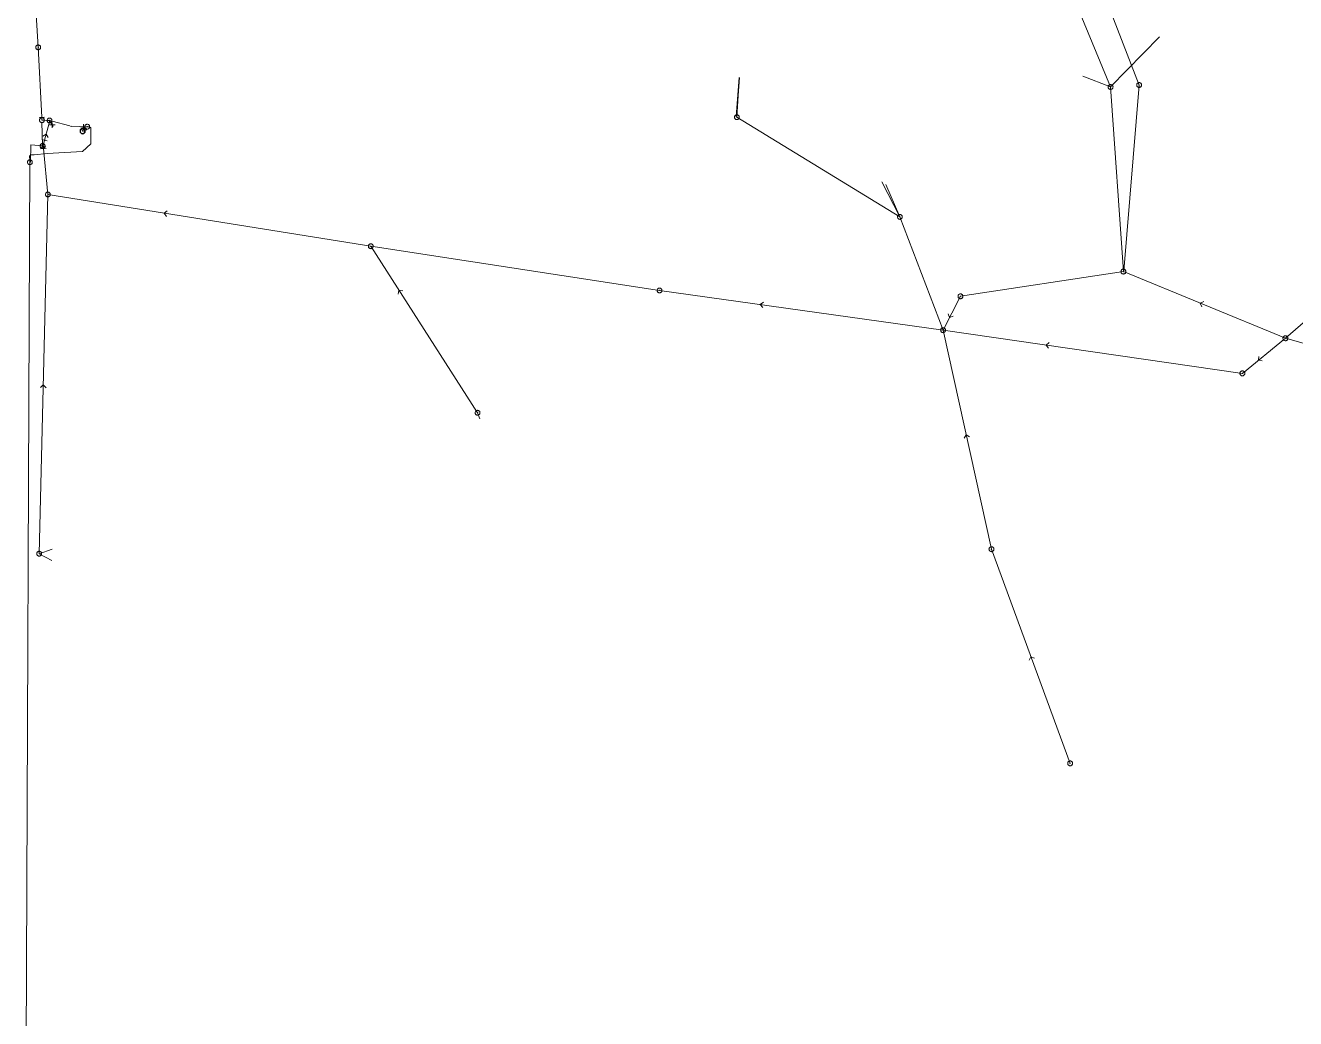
# Model space of a CAD drawing. Header units: metres. Extents: x 25504150 to 25508618, y 6694193 to 6702753.
# Drawn here: x 25504438.1 to 25504678.5, y 6699602.4 to 6699790.3 of the extents above; entities that cross this region are included whole.
import ezdxf

# ---------------------------------------------------------------- set-up
doc = ezdxf.new("R2010")
doc.units = ezdxf.units.M
for name, pattern in [('Paineviemariputket', [0]), ('Paineviemarivarusteet', [0]), ('Psewer_node', [0]), ('Sewer_node', [0]), ('Viemariputket', [0]), ('Viemarivarusteet', [0])]:
    doc.linetypes.add(name, pattern=pattern)
for name, color, linetype, lineweight in [('Paineviemariputket', 7, 'Paineviemariputket', 0), ('Paineviemarivarusteet', 7, 'Paineviemarivarusteet', 0), ('Psewer_node', 7, 'Psewer_node', 0), ('Sewer_node', 7, 'Sewer_node', 0), ('Viemariputket', 7, 'Viemariputket', 0), ('Viemarivarusteet', 7, 'Viemarivarusteet', 0)]:
    doc.layers.add(name, color=color, linetype=linetype, lineweight=lineweight)

msp = doc.modelspace()

# ---------------------------------------------------------------- linework, layer by layer
at = {"layer": 'Paineviemariputket', "color": 251, "linetype": 'Continuous', "lineweight": 5, "true_color": 0x595959}
msp.add_line((25504439.08, 6699767.73), (25504439.06, 6699764.44), dxfattribs=at)
at = {"layer": 'Paineviemariputket', "color": 1, "linetype": 'Continuous', "lineweight": 15}
msp.add_line((25504438.92, 6699764.44), (25504438.08, 6699566.1, 47.92), dxfattribs=at)
for points in [[(25504449.79, 6699771.17, 42.85), (25504450.2, 6699771.17, 42.82), (25504450.46, 6699770.92, 42.82), (25504450.47, 6699767.95, 42.96), (25504448.9, 6699766.45, 43.02), (25504442.2, 6699766.07, 42.94), (25504439.77, 6699765.87, 42.99), (25504439.09, 6699765.82, 42.99), (25504438.87, 6699765.56, 43.02), (25504438.89, 6699764.86, 43.09), (25504438.92, 6699764.44, 0)], [(25504446.71, 6699771.24, 0), (25504448.24, 6699771.18, 42.86), (25504448.52, 6699771.17, 42.87), (25504448.82, 6699771.16, 42.86), (25504449.1, 6699771.16, 42.85)], [(25504449.1, 6699771.16, 42.85), (25504449.27, 6699771.16, 42.84), (25504449.79, 6699771.17, 0)]]:
    msp.add_polyline3d(points, dxfattribs=at)
at = {"layer": 'Paineviemarivarusteet', "color": 2, "linetype": 'Continuous', "lineweight": 25, "flags": 128}
msp.add_lwpolyline([(25504449.42, 6699770.34), (25504449.41, 6699770.42), (25504449.4, 6699770.49), (25504449.37, 6699770.57), (25504449.32, 6699770.63), (25504449.27, 6699770.69), (25504449.21, 6699770.74), (25504449.15, 6699770.79), (25504449.07, 6699770.82), (25504449, 6699770.83), (25504448.92, 6699770.84), (25504448.84, 6699770.83), (25504448.77, 6699770.82), (25504448.69, 6699770.79), (25504448.63, 6699770.74), (25504448.57, 6699770.69), (25504448.52, 6699770.63), (25504448.47, 6699770.57), (25504448.44, 6699770.49), (25504448.43, 6699770.42), (25504448.42, 6699770.34), (25504448.43, 6699770.26), (25504448.44, 6699770.19), (25504448.47, 6699770.11), (25504448.52, 6699770.05), (25504448.57, 6699769.99), (25504448.63, 6699769.94), (25504448.69, 6699769.89), (25504448.77, 6699769.86), (25504448.84, 6699769.85), (25504448.92, 6699769.84), (25504449, 6699769.85), (25504449.07, 6699769.86), (25504449.15, 6699769.89), (25504449.21, 6699769.94), (25504449.27, 6699769.99), (25504449.32, 6699770.05), (25504449.37, 6699770.11), (25504449.4, 6699770.19), (25504449.41, 6699770.26)], close=True, dxfattribs=at)
at = {"layer": 'Paineviemarivarusteet', "color": 32, "true_color": 0xb46600}
for p in [(25504446.71, 6699771.24), (25504448.92, 6699770.34), (25504449.79, 6699771.17), (25504438.92, 6699764.44)]:
    msp.add_point(p, dxfattribs=at)
at = {"layer": 'Psewer_node', "color": 14, "linetype": 'Continuous', "true_color": 0xa60000}
for p, q in [((25504446.67, 6699771.22), (25504446.71, 6699771.29)), ((25504446.76, 6699771.22), (25504446.67, 6699771.22)), ((25504446.71, 6699771.29), (25504446.76, 6699771.22))]:
    msp.add_line(p, q, dxfattribs=at)
at = {"layer": 'Psewer_node', "color": 14, "linetype": 'Continuous', "true_color": 0xa60000, "flags": 128}
msp.add_lwpolyline([(25504446.76, 6699771.24), (25504446.76, 6699771.25), (25504446.76, 6699771.26), (25504446.75, 6699771.26), (25504446.75, 6699771.27), (25504446.75, 6699771.28), (25504446.74, 6699771.28), (25504446.73, 6699771.28), (25504446.73, 6699771.29), (25504446.72, 6699771.29), (25504446.71, 6699771.29), (25504446.7, 6699771.29), (25504446.69, 6699771.29), (25504446.69, 6699771.28), (25504446.68, 6699771.28), (25504446.67, 6699771.28), (25504446.67, 6699771.27), (25504446.67, 6699771.26), (25504446.66, 6699771.26), (25504446.66, 6699771.25), (25504446.66, 6699771.24), (25504446.66, 6699771.23), (25504446.66, 6699771.22), (25504446.67, 6699771.22), (25504446.67, 6699771.21), (25504446.67, 6699771.2), (25504446.68, 6699771.2), (25504446.69, 6699771.2), (25504446.69, 6699771.19), (25504446.7, 6699771.19), (25504446.71, 6699771.19), (25504446.72, 6699771.19), (25504446.73, 6699771.19), (25504446.73, 6699771.2), (25504446.74, 6699771.2), (25504446.75, 6699771.2), (25504446.75, 6699771.21), (25504446.75, 6699771.22), (25504446.76, 6699771.22), (25504446.76, 6699771.23)], close=True, dxfattribs=at)
at = {"layer": 'Psewer_node', "color": 18, "linetype": 'Continuous', "true_color": 0x4c0000, "flags": 128}
for points in [[(25504450.25, 6699771.17), (25504450.24, 6699771.24), (25504450.23, 6699771.31), (25504450.2, 6699771.38), (25504450.16, 6699771.44), (25504450.12, 6699771.5), (25504450.06, 6699771.54), (25504450, 6699771.58), (25504449.93, 6699771.61), (25504449.86, 6699771.62), (25504449.79, 6699771.63), (25504449.72, 6699771.62), (25504449.65, 6699771.61), (25504449.58, 6699771.58), (25504449.52, 6699771.54), (25504449.46, 6699771.5), (25504449.42, 6699771.44), (25504449.38, 6699771.38), (25504449.35, 6699771.31), (25504449.34, 6699771.24), (25504449.33, 6699771.17), (25504449.34, 6699771.1), (25504449.35, 6699771.03), (25504449.38, 6699770.96), (25504449.42, 6699770.9), (25504449.46, 6699770.84), (25504449.52, 6699770.8), (25504449.58, 6699770.76), (25504449.65, 6699770.73), (25504449.72, 6699770.72), (25504449.79, 6699770.71), (25504449.86, 6699770.72), (25504449.93, 6699770.73), (25504450, 6699770.76), (25504450.06, 6699770.8), (25504450.12, 6699770.84), (25504450.16, 6699770.9), (25504450.2, 6699770.96), (25504450.23, 6699771.03), (25504450.24, 6699771.1)], [(25504439.38, 6699764.44), (25504439.37, 6699764.51), (25504439.36, 6699764.58), (25504439.33, 6699764.65), (25504439.29, 6699764.71), (25504439.25, 6699764.77), (25504439.19, 6699764.81), (25504439.13, 6699764.85), (25504439.06, 6699764.88), (25504438.99, 6699764.89), (25504438.92, 6699764.9), (25504438.85, 6699764.89), (25504438.78, 6699764.88), (25504438.71, 6699764.85), (25504438.65, 6699764.81), (25504438.59, 6699764.77), (25504438.55, 6699764.71), (25504438.51, 6699764.65), (25504438.48, 6699764.58), (25504438.47, 6699764.51), (25504438.46, 6699764.44), (25504438.47, 6699764.37), (25504438.48, 6699764.3), (25504438.51, 6699764.23), (25504438.55, 6699764.17), (25504438.59, 6699764.11), (25504438.65, 6699764.07), (25504438.71, 6699764.03), (25504438.78, 6699764), (25504438.85, 6699763.99), (25504438.92, 6699763.98), (25504438.99, 6699763.99), (25504439.06, 6699764), (25504439.13, 6699764.03), (25504439.19, 6699764.07), (25504439.25, 6699764.11), (25504439.29, 6699764.17), (25504439.33, 6699764.23), (25504439.36, 6699764.3), (25504439.37, 6699764.37)]]:
    msp.add_lwpolyline(points, close=True, dxfattribs=at)
at = {"layer": 'Sewer_node', "color": 46, "linetype": 'Continuous', "true_color": 0x7f5f00}
for p, q in [((25504441.7, 6699772.99, 42.27), (25504440.69, 6699772.92, 42.27)), ((25504443.69, 6699771.5, 43.44), (25504442.64, 6699771.5, 43.44)), ((25504443.17, 6699771.99, 43.44), (25504443.17, 6699770.94, 43.44)), ((25504449.62, 6699771.17, 42.85), (25504448.57, 6699771.17, 42.85)), ((25504449.72, 6699770.57, 42.79), (25504448.67, 6699770.57, 42.79)), ((25504449.1, 6699771.66, 42.85), (25504449.1, 6699770.61, 42.85)), ((25504449.19, 6699771.06, 42.79), (25504449.19, 6699770.01, 42.79)), ((25504441.21, 6699768.75, 42.03), (25504442.2, 6699768.5, 42.03)), ((25504440.92, 6699767.61, 42.05), (25504441.91, 6699767.36, 42.05)), ((25504440.92, 6699767.28, 42.06), (25504441.93, 6699767.34, 42.06)), ((25504440.96, 6699766.98, 42.06), (25504441.98, 6699767.06, 42.06))]:
    msp.add_line(p, q, dxfattribs=at)
at = {"layer": 'Sewer_node', "color": 46, "linetype": 'Continuous', "true_color": 0x7f5f00, "flags": 128}
for points, elevation in [([(25504440.96, 6699786.18), (25504440.95, 6699786.25), (25504440.94, 6699786.32), (25504440.91, 6699786.39), (25504440.87, 6699786.45), (25504440.83, 6699786.51), (25504440.77, 6699786.55), (25504440.71, 6699786.59), (25504440.64, 6699786.62), (25504440.57, 6699786.63), (25504440.5, 6699786.64), (25504440.43, 6699786.63), (25504440.36, 6699786.62), (25504440.29, 6699786.59), (25504440.23, 6699786.55), (25504440.17, 6699786.51), (25504440.13, 6699786.45), (25504440.09, 6699786.39), (25504440.06, 6699786.32), (25504440.05, 6699786.25), (25504440.04, 6699786.18), (25504440.05, 6699786.11), (25504440.06, 6699786.04), (25504440.09, 6699785.97), (25504440.13, 6699785.91), (25504440.17, 6699785.85), (25504440.23, 6699785.81), (25504440.29, 6699785.77), (25504440.36, 6699785.74), (25504440.43, 6699785.73), (25504440.5, 6699785.72), (25504440.57, 6699785.73), (25504440.64, 6699785.74), (25504440.71, 6699785.77), (25504440.77, 6699785.81), (25504440.83, 6699785.85), (25504440.87, 6699785.91), (25504440.91, 6699785.97), (25504440.94, 6699786.04), (25504440.95, 6699786.11)], 43.77), ([(25504643.93, 6699778.68), (25504643.92, 6699778.75), (25504643.91, 6699778.82), (25504643.88, 6699778.89), (25504643.84, 6699778.95), (25504643.8, 6699779.01), (25504643.74, 6699779.05), (25504643.68, 6699779.09), (25504643.61, 6699779.12), (25504643.54, 6699779.13), (25504643.47, 6699779.14), (25504643.4, 6699779.13), (25504643.33, 6699779.12), (25504643.26, 6699779.09), (25504643.2, 6699779.05), (25504643.14, 6699779.01), (25504643.1, 6699778.95), (25504643.06, 6699778.89), (25504643.03, 6699778.82), (25504643.02, 6699778.75), (25504643.01, 6699778.68), (25504643.02, 6699778.61), (25504643.03, 6699778.54), (25504643.06, 6699778.47), (25504643.1, 6699778.41), (25504643.14, 6699778.35), (25504643.2, 6699778.31), (25504643.26, 6699778.27), (25504643.33, 6699778.24), (25504643.4, 6699778.23), (25504643.47, 6699778.22), (25504643.54, 6699778.23), (25504643.61, 6699778.24), (25504643.68, 6699778.27), (25504643.74, 6699778.31), (25504643.8, 6699778.35), (25504643.84, 6699778.41), (25504643.88, 6699778.47), (25504643.91, 6699778.54), (25504643.92, 6699778.61)], 48.41), ([(25504441.67, 6699772.41), (25504441.66, 6699772.48), (25504441.65, 6699772.55), (25504441.62, 6699772.62), (25504441.58, 6699772.68), (25504441.54, 6699772.74), (25504441.48, 6699772.78), (25504441.42, 6699772.82), (25504441.35, 6699772.85), (25504441.28, 6699772.86), (25504441.21, 6699772.87), (25504441.14, 6699772.86), (25504441.07, 6699772.85), (25504441, 6699772.82), (25504440.94, 6699772.78), (25504440.88, 6699772.74), (25504440.84, 6699772.68), (25504440.8, 6699772.62), (25504440.77, 6699772.55), (25504440.76, 6699772.48), (25504440.75, 6699772.41), (25504440.76, 6699772.34), (25504440.77, 6699772.27), (25504440.8, 6699772.2), (25504440.84, 6699772.14), (25504440.88, 6699772.08), (25504440.94, 6699772.04), (25504441, 6699772), (25504441.07, 6699771.97), (25504441.14, 6699771.96), (25504441.21, 6699771.95), (25504441.28, 6699771.96), (25504441.35, 6699771.97), (25504441.42, 6699772), (25504441.48, 6699772.04), (25504441.54, 6699772.08), (25504441.58, 6699772.14), (25504441.62, 6699772.2), (25504441.65, 6699772.27), (25504441.66, 6699772.34)], 100), ([(25504443.11, 6699772.35), (25504443.1, 6699772.42), (25504443.09, 6699772.49), (25504443.06, 6699772.56), (25504443.02, 6699772.62), (25504442.98, 6699772.68), (25504442.92, 6699772.72), (25504442.86, 6699772.76), (25504442.79, 6699772.79), (25504442.72, 6699772.8), (25504442.65, 6699772.81), (25504442.58, 6699772.8), (25504442.51, 6699772.79), (25504442.44, 6699772.76), (25504442.38, 6699772.72), (25504442.32, 6699772.68), (25504442.28, 6699772.62), (25504442.24, 6699772.56), (25504442.21, 6699772.49), (25504442.2, 6699772.42), (25504442.19, 6699772.35), (25504442.2, 6699772.28), (25504442.21, 6699772.21), (25504442.24, 6699772.14), (25504442.28, 6699772.08), (25504442.32, 6699772.02), (25504442.38, 6699771.98), (25504442.44, 6699771.94), (25504442.51, 6699771.91), (25504442.58, 6699771.9), (25504442.65, 6699771.89), (25504442.72, 6699771.9), (25504442.79, 6699771.91), (25504442.86, 6699771.94), (25504442.92, 6699771.98), (25504442.98, 6699772.02), (25504443.02, 6699772.08), (25504443.06, 6699772.14), (25504443.09, 6699772.21), (25504443.1, 6699772.28)], 100), ([(25504573.2, 6699772.96), (25504573.19, 6699773.03), (25504573.18, 6699773.1), (25504573.15, 6699773.17), (25504573.11, 6699773.23), (25504573.07, 6699773.29), (25504573.01, 6699773.33), (25504572.95, 6699773.37), (25504572.88, 6699773.4), (25504572.81, 6699773.41), (25504572.74, 6699773.42), (25504572.67, 6699773.41), (25504572.6, 6699773.4), (25504572.53, 6699773.37), (25504572.47, 6699773.33), (25504572.41, 6699773.29), (25504572.37, 6699773.23), (25504572.33, 6699773.17), (25504572.3, 6699773.1), (25504572.29, 6699773.03), (25504572.28, 6699772.96), (25504572.29, 6699772.89), (25504572.3, 6699772.82), (25504572.33, 6699772.75), (25504572.37, 6699772.69), (25504572.41, 6699772.63), (25504572.47, 6699772.59), (25504572.53, 6699772.55), (25504572.6, 6699772.52), (25504572.67, 6699772.51), (25504572.74, 6699772.5), (25504572.81, 6699772.51), (25504572.88, 6699772.52), (25504572.95, 6699772.55), (25504573.01, 6699772.59), (25504573.07, 6699772.63), (25504573.11, 6699772.69), (25504573.15, 6699772.75), (25504573.18, 6699772.82), (25504573.19, 6699772.89)], 49.11), ([(25504442.79, 6699758.35), (25504442.78, 6699758.42), (25504442.77, 6699758.49), (25504442.74, 6699758.56), (25504442.7, 6699758.62), (25504442.66, 6699758.68), (25504442.6, 6699758.72), (25504442.54, 6699758.76), (25504442.47, 6699758.79), (25504442.4, 6699758.8), (25504442.33, 6699758.81), (25504442.26, 6699758.8), (25504442.19, 6699758.79), (25504442.12, 6699758.76), (25504442.06, 6699758.72), (25504442, 6699758.68), (25504441.96, 6699758.62), (25504441.92, 6699758.56), (25504441.89, 6699758.49), (25504441.88, 6699758.42), (25504441.87, 6699758.35), (25504441.88, 6699758.28), (25504441.89, 6699758.21), (25504441.92, 6699758.14), (25504441.96, 6699758.08), (25504442, 6699758.02), (25504442.06, 6699757.98), (25504442.12, 6699757.94), (25504442.19, 6699757.91), (25504442.26, 6699757.9), (25504442.33, 6699757.89), (25504442.4, 6699757.9), (25504442.47, 6699757.91), (25504442.54, 6699757.94), (25504442.6, 6699757.98), (25504442.66, 6699758.02), (25504442.7, 6699758.08), (25504442.74, 6699758.14), (25504442.77, 6699758.21), (25504442.78, 6699758.28)], 46.04), ([(25504604.05, 6699754.1), (25504604.04, 6699754.17), (25504604.03, 6699754.24), (25504604, 6699754.31), (25504603.96, 6699754.37), (25504603.92, 6699754.43), (25504603.86, 6699754.47), (25504603.8, 6699754.51), (25504603.73, 6699754.54), (25504603.66, 6699754.55), (25504603.59, 6699754.56), (25504603.52, 6699754.55), (25504603.45, 6699754.54), (25504603.38, 6699754.51), (25504603.32, 6699754.47), (25504603.26, 6699754.43), (25504603.22, 6699754.37), (25504603.18, 6699754.31), (25504603.15, 6699754.24), (25504603.14, 6699754.17), (25504603.13, 6699754.1), (25504603.14, 6699754.03), (25504603.15, 6699753.96), (25504603.18, 6699753.89), (25504603.22, 6699753.83), (25504603.26, 6699753.77), (25504603.32, 6699753.73), (25504603.38, 6699753.69), (25504603.45, 6699753.66), (25504603.52, 6699753.65), (25504603.59, 6699753.64), (25504603.66, 6699753.65), (25504603.73, 6699753.66), (25504603.8, 6699753.69), (25504603.86, 6699753.73), (25504603.92, 6699753.77), (25504603.96, 6699753.83), (25504604, 6699753.89), (25504604.03, 6699753.96), (25504604.04, 6699754.03)], 47.65), ([(25504503.91, 6699748.55), (25504503.9, 6699748.62), (25504503.89, 6699748.69), (25504503.86, 6699748.76), (25504503.82, 6699748.82), (25504503.78, 6699748.88), (25504503.72, 6699748.92), (25504503.66, 6699748.96), (25504503.59, 6699748.99), (25504503.52, 6699749), (25504503.45, 6699749.01), (25504503.38, 6699749), (25504503.31, 6699748.99), (25504503.24, 6699748.96), (25504503.18, 6699748.92), (25504503.12, 6699748.88), (25504503.08, 6699748.82), (25504503.04, 6699748.76), (25504503.01, 6699748.69), (25504503, 6699748.62), (25504502.99, 6699748.55), (25504503, 6699748.48), (25504503.01, 6699748.41), (25504503.04, 6699748.34), (25504503.08, 6699748.28), (25504503.12, 6699748.22), (25504503.18, 6699748.18), (25504503.24, 6699748.14), (25504503.31, 6699748.11), (25504503.38, 6699748.1), (25504503.45, 6699748.09), (25504503.52, 6699748.1), (25504503.59, 6699748.11), (25504503.66, 6699748.14), (25504503.72, 6699748.18), (25504503.78, 6699748.22), (25504503.82, 6699748.28), (25504503.86, 6699748.34), (25504503.89, 6699748.41), (25504503.9, 6699748.48)], 45.81), ([(25504646.35, 6699743.75), (25504646.34, 6699743.82), (25504646.33, 6699743.89), (25504646.3, 6699743.96), (25504646.26, 6699744.02), (25504646.22, 6699744.08), (25504646.16, 6699744.12), (25504646.1, 6699744.16), (25504646.03, 6699744.19), (25504645.96, 6699744.2), (25504645.89, 6699744.21), (25504645.82, 6699744.2), (25504645.75, 6699744.19), (25504645.68, 6699744.16), (25504645.62, 6699744.12), (25504645.56, 6699744.08), (25504645.52, 6699744.02), (25504645.48, 6699743.96), (25504645.45, 6699743.89), (25504645.44, 6699743.82), (25504645.43, 6699743.75), (25504645.44, 6699743.68), (25504645.45, 6699743.61), (25504645.48, 6699743.54), (25504645.52, 6699743.48), (25504645.56, 6699743.42), (25504645.62, 6699743.38), (25504645.68, 6699743.34), (25504645.75, 6699743.31), (25504645.82, 6699743.3), (25504645.89, 6699743.29), (25504645.96, 6699743.3), (25504646.03, 6699743.31), (25504646.1, 6699743.34), (25504646.16, 6699743.38), (25504646.22, 6699743.42), (25504646.26, 6699743.48), (25504646.3, 6699743.54), (25504646.33, 6699743.61), (25504646.34, 6699743.68)], 48), ([(25504558.56, 6699740.19), (25504558.55, 6699740.26), (25504558.54, 6699740.33), (25504558.51, 6699740.4), (25504558.47, 6699740.46), (25504558.43, 6699740.52), (25504558.37, 6699740.56), (25504558.31, 6699740.6), (25504558.24, 6699740.63), (25504558.17, 6699740.64), (25504558.1, 6699740.65), (25504558.03, 6699740.64), (25504557.96, 6699740.63), (25504557.89, 6699740.6), (25504557.83, 6699740.56), (25504557.77, 6699740.52), (25504557.73, 6699740.46), (25504557.69, 6699740.4), (25504557.66, 6699740.33), (25504557.65, 6699740.26), (25504557.64, 6699740.19), (25504557.65, 6699740.12), (25504557.66, 6699740.05), (25504557.69, 6699739.98), (25504557.73, 6699739.92), (25504557.77, 6699739.86), (25504557.83, 6699739.82), (25504557.89, 6699739.78), (25504557.96, 6699739.75), (25504558.03, 6699739.74), (25504558.1, 6699739.73), (25504558.17, 6699739.74), (25504558.24, 6699739.75), (25504558.31, 6699739.78), (25504558.37, 6699739.82), (25504558.43, 6699739.86), (25504558.47, 6699739.92), (25504558.51, 6699739.98), (25504558.54, 6699740.05), (25504558.55, 6699740.12)], 46.54), ([(25504615.51, 6699739.08), (25504615.5, 6699739.15), (25504615.49, 6699739.22), (25504615.46, 6699739.29), (25504615.42, 6699739.35), (25504615.38, 6699739.41), (25504615.32, 6699739.45), (25504615.26, 6699739.49), (25504615.19, 6699739.52), (25504615.12, 6699739.53), (25504615.05, 6699739.54), (25504614.98, 6699739.53), (25504614.91, 6699739.52), (25504614.84, 6699739.49), (25504614.78, 6699739.45), (25504614.72, 6699739.41), (25504614.68, 6699739.35), (25504614.64, 6699739.29), (25504614.61, 6699739.22), (25504614.6, 6699739.15), (25504614.59, 6699739.08), (25504614.6, 6699739.01), (25504614.61, 6699738.94), (25504614.64, 6699738.87), (25504614.68, 6699738.81), (25504614.72, 6699738.75), (25504614.78, 6699738.71), (25504614.84, 6699738.67), (25504614.91, 6699738.64), (25504614.98, 6699738.63), (25504615.05, 6699738.62), (25504615.12, 6699738.63), (25504615.19, 6699738.64), (25504615.26, 6699738.67), (25504615.32, 6699738.71), (25504615.38, 6699738.75), (25504615.42, 6699738.81), (25504615.46, 6699738.87), (25504615.49, 6699738.94), (25504615.5, 6699739.01)], 47.96), ([(25504612.22, 6699732.68), (25504612.21, 6699732.75), (25504612.2, 6699732.82), (25504612.17, 6699732.89), (25504612.13, 6699732.95), (25504612.09, 6699733.01), (25504612.03, 6699733.05), (25504611.97, 6699733.09), (25504611.9, 6699733.12), (25504611.83, 6699733.13), (25504611.76, 6699733.14), (25504611.69, 6699733.13), (25504611.62, 6699733.12), (25504611.55, 6699733.09), (25504611.49, 6699733.05), (25504611.43, 6699733.01), (25504611.39, 6699732.95), (25504611.35, 6699732.89), (25504611.32, 6699732.82), (25504611.31, 6699732.75), (25504611.3, 6699732.68), (25504611.31, 6699732.61), (25504611.32, 6699732.54), (25504611.35, 6699732.47), (25504611.39, 6699732.41), (25504611.43, 6699732.35), (25504611.49, 6699732.31), (25504611.55, 6699732.27), (25504611.62, 6699732.24), (25504611.69, 6699732.23), (25504611.76, 6699732.22), (25504611.83, 6699732.23), (25504611.9, 6699732.24), (25504611.97, 6699732.27), (25504612.03, 6699732.31), (25504612.09, 6699732.35), (25504612.13, 6699732.41), (25504612.17, 6699732.47), (25504612.2, 6699732.54), (25504612.21, 6699732.61)], 48.1), ([(25504677.03, 6699731.14), (25504677.02, 6699731.21), (25504677.01, 6699731.29), (25504676.98, 6699731.35), (25504676.94, 6699731.42), (25504676.89, 6699731.47), (25504676.84, 6699731.52), (25504676.77, 6699731.56), (25504676.71, 6699731.59), (25504676.63, 6699731.6), (25504676.56, 6699731.61), (25504676.49, 6699731.6), (25504676.41, 6699731.59), (25504676.35, 6699731.56), (25504676.28, 6699731.52), (25504676.23, 6699731.47), (25504676.18, 6699731.42), (25504676.14, 6699731.35), (25504676.11, 6699731.29), (25504676.1, 6699731.21), (25504676.09, 6699731.14), (25504676.1, 6699731.07), (25504676.11, 6699730.99), (25504676.14, 6699730.93), (25504676.18, 6699730.86), (25504676.23, 6699730.81), (25504676.28, 6699730.76), (25504676.35, 6699730.72), (25504676.41, 6699730.69), (25504676.49, 6699730.68), (25504676.56, 6699730.67), (25504676.63, 6699730.68), (25504676.71, 6699730.69), (25504676.77, 6699730.72), (25504676.84, 6699730.76), (25504676.89, 6699730.81), (25504676.94, 6699730.86), (25504676.98, 6699730.93), (25504677.01, 6699730.99), (25504677.02, 6699731.07)], 47), ([(25504668.87, 6699724.5), (25504668.86, 6699724.57), (25504668.85, 6699724.64), (25504668.82, 6699724.71), (25504668.78, 6699724.77), (25504668.74, 6699724.83), (25504668.68, 6699724.87), (25504668.62, 6699724.91), (25504668.55, 6699724.94), (25504668.48, 6699724.95), (25504668.41, 6699724.96), (25504668.34, 6699724.95), (25504668.27, 6699724.94), (25504668.2, 6699724.91), (25504668.14, 6699724.87), (25504668.08, 6699724.83), (25504668.04, 6699724.77), (25504668, 6699724.71), (25504667.97, 6699724.64), (25504667.96, 6699724.57), (25504667.95, 6699724.5), (25504667.96, 6699724.43), (25504667.97, 6699724.36), (25504668, 6699724.29), (25504668.04, 6699724.23), (25504668.08, 6699724.17), (25504668.14, 6699724.13), (25504668.2, 6699724.09), (25504668.27, 6699724.06), (25504668.34, 6699724.05), (25504668.41, 6699724.04), (25504668.48, 6699724.05), (25504668.55, 6699724.06), (25504668.62, 6699724.09), (25504668.68, 6699724.13), (25504668.74, 6699724.17), (25504668.78, 6699724.23), (25504668.82, 6699724.29), (25504668.85, 6699724.36), (25504668.86, 6699724.43)], 47.48), ([(25504441.15, 6699690.39), (25504441.14, 6699690.46), (25504441.13, 6699690.53), (25504441.1, 6699690.6), (25504441.06, 6699690.66), (25504441.02, 6699690.72), (25504440.96, 6699690.76), (25504440.9, 6699690.8), (25504440.83, 6699690.83), (25504440.76, 6699690.84), (25504440.69, 6699690.85), (25504440.62, 6699690.84), (25504440.55, 6699690.83), (25504440.48, 6699690.8), (25504440.42, 6699690.76), (25504440.36, 6699690.72), (25504440.32, 6699690.66), (25504440.28, 6699690.6), (25504440.25, 6699690.53), (25504440.24, 6699690.46), (25504440.23, 6699690.39), (25504440.24, 6699690.32), (25504440.25, 6699690.25), (25504440.28, 6699690.18), (25504440.32, 6699690.12), (25504440.36, 6699690.06), (25504440.42, 6699690.02), (25504440.48, 6699689.98), (25504440.55, 6699689.95), (25504440.62, 6699689.94), (25504440.69, 6699689.93), (25504440.76, 6699689.94), (25504440.83, 6699689.95), (25504440.9, 6699689.98), (25504440.96, 6699690.02), (25504441.02, 6699690.06), (25504441.06, 6699690.12), (25504441.1, 6699690.18), (25504441.13, 6699690.25), (25504441.14, 6699690.32)], 47.58), ([(25504621.39, 6699691.24), (25504621.38, 6699691.31), (25504621.37, 6699691.39), (25504621.34, 6699691.45), (25504621.3, 6699691.52), (25504621.25, 6699691.57), (25504621.2, 6699691.62), (25504621.13, 6699691.66), (25504621.07, 6699691.69), (25504620.99, 6699691.7), (25504620.92, 6699691.71), (25504620.85, 6699691.7), (25504620.77, 6699691.69), (25504620.71, 6699691.66), (25504620.64, 6699691.62), (25504620.59, 6699691.57), (25504620.54, 6699691.52), (25504620.5, 6699691.45), (25504620.47, 6699691.39), (25504620.46, 6699691.31), (25504620.45, 6699691.24), (25504620.46, 6699691.17), (25504620.47, 6699691.09), (25504620.5, 6699691.03), (25504620.54, 6699690.96), (25504620.59, 6699690.91), (25504620.64, 6699690.86), (25504620.71, 6699690.82), (25504620.77, 6699690.79), (25504620.85, 6699690.78), (25504620.92, 6699690.77), (25504620.99, 6699690.78), (25504621.07, 6699690.79), (25504621.13, 6699690.82), (25504621.2, 6699690.86), (25504621.25, 6699690.91), (25504621.3, 6699690.96), (25504621.34, 6699691.03), (25504621.37, 6699691.09), (25504621.38, 6699691.17)], 48.85), ([(25504636.27, 6699650.72), (25504636.26, 6699650.79), (25504636.25, 6699650.86), (25504636.22, 6699650.93), (25504636.18, 6699650.99), (25504636.14, 6699651.05), (25504636.08, 6699651.09), (25504636.02, 6699651.13), (25504635.95, 6699651.16), (25504635.88, 6699651.17), (25504635.81, 6699651.18), (25504635.74, 6699651.17), (25504635.67, 6699651.16), (25504635.6, 6699651.13), (25504635.54, 6699651.09), (25504635.48, 6699651.05), (25504635.44, 6699650.99), (25504635.4, 6699650.93), (25504635.37, 6699650.86), (25504635.36, 6699650.79), (25504635.35, 6699650.72), (25504635.36, 6699650.65), (25504635.37, 6699650.58), (25504635.4, 6699650.51), (25504635.44, 6699650.45), (25504635.48, 6699650.39), (25504635.54, 6699650.35), (25504635.6, 6699650.31), (25504635.67, 6699650.28), (25504635.74, 6699650.27), (25504635.81, 6699650.26), (25504635.88, 6699650.27), (25504635.95, 6699650.28), (25504636.02, 6699650.31), (25504636.08, 6699650.35), (25504636.14, 6699650.39), (25504636.18, 6699650.45), (25504636.22, 6699650.51), (25504636.25, 6699650.58), (25504636.26, 6699650.65)], 49.29)]:
    msp.add_lwpolyline(points, close=True, dxfattribs=dict(at, elevation=elevation))
at = {"layer": 'Sewer_node', "color": 252, "linetype": 'Continuous', "lineweight": 9, "true_color": 0x848484, "flags": 128}
msp.add_lwpolyline([(25504649.33, 6699779.05), (25504649.32, 6699779.12), (25504649.31, 6699779.19), (25504649.28, 6699779.26), (25504649.24, 6699779.32), (25504649.2, 6699779.38), (25504649.14, 6699779.42), (25504649.08, 6699779.46), (25504649.01, 6699779.49), (25504648.94, 6699779.5), (25504648.87, 6699779.51), (25504648.8, 6699779.5), (25504648.73, 6699779.49), (25504648.66, 6699779.46), (25504648.6, 6699779.42), (25504648.54, 6699779.38), (25504648.5, 6699779.32), (25504648.46, 6699779.26), (25504648.43, 6699779.19), (25504648.42, 6699779.12), (25504648.41, 6699779.05), (25504648.42, 6699778.98), (25504648.43, 6699778.91), (25504648.46, 6699778.84), (25504648.5, 6699778.78), (25504648.54, 6699778.72), (25504648.6, 6699778.68), (25504648.66, 6699778.64), (25504648.73, 6699778.61), (25504648.8, 6699778.6), (25504648.87, 6699778.59), (25504648.94, 6699778.6), (25504649.01, 6699778.61), (25504649.08, 6699778.64), (25504649.14, 6699778.68), (25504649.2, 6699778.72), (25504649.24, 6699778.78), (25504649.28, 6699778.84), (25504649.31, 6699778.91), (25504649.32, 6699778.98)], close=True, dxfattribs=at)
at = {"layer": 'Sewer_node', "color": 252, "linetype": 'Continuous', "lineweight": 9, "true_color": 0x848484, "elevation": 45.63, "flags": 128}
msp.add_lwpolyline([(25504441.79, 6699767.52), (25504441.78, 6699767.59), (25504441.77, 6699767.66), (25504441.74, 6699767.73), (25504441.7, 6699767.79), (25504441.66, 6699767.85), (25504441.6, 6699767.89), (25504441.54, 6699767.93), (25504441.47, 6699767.96), (25504441.4, 6699767.97), (25504441.33, 6699767.98), (25504441.26, 6699767.97), (25504441.19, 6699767.96), (25504441.12, 6699767.93), (25504441.06, 6699767.89), (25504441, 6699767.85), (25504440.96, 6699767.79), (25504440.92, 6699767.73), (25504440.89, 6699767.66), (25504440.88, 6699767.59), (25504440.87, 6699767.52), (25504440.88, 6699767.45), (25504440.89, 6699767.38), (25504440.92, 6699767.31), (25504440.96, 6699767.25), (25504441, 6699767.19), (25504441.06, 6699767.15), (25504441.12, 6699767.11), (25504441.19, 6699767.08), (25504441.26, 6699767.07), (25504441.33, 6699767.06), (25504441.4, 6699767.07), (25504441.47, 6699767.08), (25504441.54, 6699767.11), (25504441.6, 6699767.15), (25504441.66, 6699767.19), (25504441.7, 6699767.25), (25504441.74, 6699767.31), (25504441.77, 6699767.38), (25504441.78, 6699767.45)], close=True, dxfattribs=at)
at = {"layer": 'Sewer_node', "color": 46, "linetype": 'Continuous', "true_color": 0x7f5f00, "flags": 128}
for points in [[(25504442.4, 6699769.12), (25504442.02, 6699769.76), (25504441.38, 6699769.39)], [(25504464.93, 6699755.25), (25504464.33, 6699754.79), (25504464.77, 6699754.2)], [(25504509.52, 6699740.09), (25504508.78, 6699740.24), (25504508.62, 6699739.51)], [(25504577.75, 6699737.99), (25504577.16, 6699737.52), (25504577.62, 6699736.94)], [(25504661.12, 6699738.08), (25504660.44, 6699737.77), (25504660.74, 6699737.09)], [(25504612.74, 6699735.78), (25504612.99, 6699735.07), (25504613.69, 6699735.3)], [(25504631.87, 6699730.33), (25504631.28, 6699729.86), (25504631.74, 6699729.27)], [(25504671.5, 6699727.71), (25504671.44, 6699726.97), (25504672.18, 6699726.9)], [(25504441.98, 6699721.78), (25504441.46, 6699722.32), (25504440.92, 6699721.81)], [(25504616.78, 6699712.47), (25504616.14, 6699712.86), (25504615.75, 6699712.24)], [(25504629.08, 6699670.6), (25504628.4, 6699670.9), (25504628.08, 6699670.23)]]:
    msp.add_lwpolyline(points, dxfattribs=at)
msp.add_lwpolyline([(25504524.11, 6699717.05), (25504524.1, 6699717.12), (25504524.09, 6699717.19), (25504524.06, 6699717.26), (25504524.02, 6699717.32), (25504523.98, 6699717.38), (25504523.92, 6699717.42), (25504523.86, 6699717.46), (25504523.79, 6699717.49), (25504523.72, 6699717.5), (25504523.65, 6699717.51), (25504523.58, 6699717.5), (25504523.51, 6699717.49), (25504523.44, 6699717.46), (25504523.38, 6699717.42), (25504523.32, 6699717.38), (25504523.28, 6699717.32), (25504523.24, 6699717.26), (25504523.21, 6699717.19), (25504523.2, 6699717.12), (25504523.19, 6699717.05), (25504523.2, 6699716.98), (25504523.21, 6699716.91), (25504523.24, 6699716.84), (25504523.28, 6699716.78), (25504523.32, 6699716.72), (25504523.38, 6699716.68), (25504523.44, 6699716.64), (25504523.51, 6699716.61), (25504523.58, 6699716.6), (25504523.65, 6699716.59), (25504523.72, 6699716.6), (25504523.79, 6699716.61), (25504523.86, 6699716.64), (25504523.92, 6699716.68), (25504523.98, 6699716.72), (25504524.02, 6699716.78), (25504524.06, 6699716.84), (25504524.09, 6699716.91), (25504524.1, 6699716.98)], close=True, dxfattribs=at)
at = {"layer": 'Viemariputket', "color": 1, "linetype": 'Continuous', "lineweight": 15}
for p, q in [((25504440.5, 6699786.18, 42.22), (25504439.14, 6699809.01)), ((25504643.47, 6699778.68, 46.24), (25504636.36, 6699795.91, 47.55)), ((25504643.47, 6699778.68, 46.55), (25504652.72, 6699788.18)), ((25504643.47, 6699778.68, 46.93), (25504638.19, 6699780.71)), ((25504645.89, 6699743.75, 45.21), (25504643.47, 6699778.68, 46.23)), ((25504603.59, 6699754.1, 44.9), (25504572.74, 6699772.96, 46.74)), ((25504442.65, 6699772.35, 43.44), (25504443.33, 6699771.22, 43.44)), ((25504439.08, 6699767.73), (25504441.33, 6699767.52, 42.04)), ((25504441.48, 6699767.02, 42.06), (25504442.33, 6699758.35, 42.15)), ((25504442.33, 6699758.35), (25504440.69, 6699690.39)), ((25504442.33, 6699758.35, 42.19), (25504503.45, 6699748.55)), ((25504603.59, 6699754.1, 44.89), (25504600.94, 6699760.2)), ((25504611.76, 6699732.68, 44.09), (25504603.59, 6699754.1, 44.85)), ((25504699.65, 6699751.24), (25504676.56, 6699731.14)), ((25504503.45, 6699748.55), (25504523.65, 6699717.05)), ((25504558.1, 6699740.19), (25504503.45, 6699748.55)), ((25504645.89, 6699743.75, 43.05), (25504615.05, 6699739.08, 42.89)), ((25504645.89, 6699743.75), (25504676.56, 6699731.14)), ((25504558.1, 6699740.19), (25504611.76, 6699732.68)), ((25504615.05, 6699739.08), (25504611.76, 6699732.68)), ((25504611.76, 6699732.68), (25504668.41, 6699724.5)), ((25504611.76, 6699732.68), (25504620.92, 6699691.24)), ((25504668.41, 6699724.5), (25504676.56, 6699731.14)), ((25504716.45, 6699719.79), (25504676.56, 6699731.14)), ((25504523.65, 6699717.05), (25504524.08, 6699715.91)), ((25504440.69, 6699690.39), (25504443.13, 6699691.24)), ((25504620.92, 6699691.24), (25504635.81, 6699650.72)), ((25504440.69, 6699690.39), (25504443.11, 6699689.12))]:
    msp.add_line(p, q, dxfattribs=at)
at = {"layer": 'Viemariputket', "color": 251, "linetype": 'Continuous', "lineweight": 15, "true_color": 0x595959}
for p, q in [((25504648.87, 6699779.05), (25504642.2, 6699796.35)), ((25504645.97, 6699743.89), (25504648.87, 6699779.05))]:
    msp.add_line(p, q, dxfattribs=at)
at = {"layer": 'Viemariputket', "color": 251, "linetype": 'Continuous', "lineweight": 5, "true_color": 0x595959}
for p, q in [((25504572.63, 6699773.09, 46.81), (25504573.18, 6699780.5, 46.88)), ((25504441.22, 6699772.05, 42.19), (25504441.33, 6699767.52, 42.18)), ((25504441.33, 6699767.52, 42.04), (25504441.39, 6699766.99, 42.05)), ((25504603.59, 6699754.1, 44.77), (25504600.19, 6699760.75))]:
    msp.add_line(p, q, dxfattribs=at)
at = {"layer": 'Viemariputket', "color": 1, "linetype": 'Continuous', "lineweight": 15}
for points in [[(25504440.5, 6699786.18, 42.21), (25504441.18, 6699772.95, 42.19), (25504441.18, 6699772.74, 42.27), (25504441.21, 6699772.41, 42.27)], [(25504572.74, 6699772.96, 46.76), (25504572.98, 6699777.05, 47.16), (25504573.24, 6699780.46, 47.16)], [(25504441.21, 6699772.41, 42.26), (25504441.6, 6699772.39, 42.26), (25504441.71, 6699772.39, 42.26), (25504442.08, 6699772.35, 42.15), (25504442.18, 6699772.35, 42.15), (25504442.65, 6699772.35, 42.15)], [(25504441.48, 6699767.02, 42.04), (25504441.44, 6699767.31, 42.06), (25504441.43, 6699767.48, 42.05), (25504441.72, 6699768.62, 42.03), (25504442.57, 6699771.85, 41.98), (25504442.65, 6699772.35, 41.98)], [(25504442.65, 6699772.35, 41.97), (25504443.17, 6699772.22, 41.95), (25504446.46, 6699771.31, 41.76)]]:
    msp.add_polyline3d(points, dxfattribs=at)
at = {"layer": 'Viemarivarusteet', "color": 1}
for p in [(25504440.5, 6699786.18, 43.77), (25504643.47, 6699778.68, 48.41), (25504572.74, 6699772.96, 49.11), (25504441.21, 6699772.41, 100), (25504442.65, 6699772.35, 100), (25504443.17, 6699771.49, 43.44), (25504449.1, 6699771.16, 42.85), (25504449.19, 6699770.57, 42.79), (25504442.33, 6699758.35, 46.04), (25504603.59, 6699754.1, 47.65), (25504503.45, 6699748.55, 45.81), (25504645.89, 6699743.75, 48), (25504558.1, 6699740.19, 46.54), (25504615.05, 6699739.08, 47.96), (25504611.76, 6699732.68, 48.1), (25504676.56, 6699731.14, 47), (25504668.41, 6699724.5, 47.48), (25504523.65, 6699717.05), (25504620.92, 6699691.24, 48.85), (25504440.69, 6699690.39, 47.58), (25504635.81, 6699650.72, 49.29)]:
    msp.add_point(p, dxfattribs=at)
at = {"layer": 'Viemarivarusteet', "color": 30, "true_color": 0xff7f00}
for p in [(25504648.87, 6699779.05), (25504441.18, 6699772.95, 42.27), (25504441.72, 6699768.62, 42.03), (25504441.33, 6699767.52, 45.63), (25504441.43, 6699767.48, 42.05), (25504441.44, 6699767.31, 42.06), (25504441.48, 6699767.02, 42.06)]:
    msp.add_point(p, dxfattribs=at)

doc.saveas('drawing.dxf')
